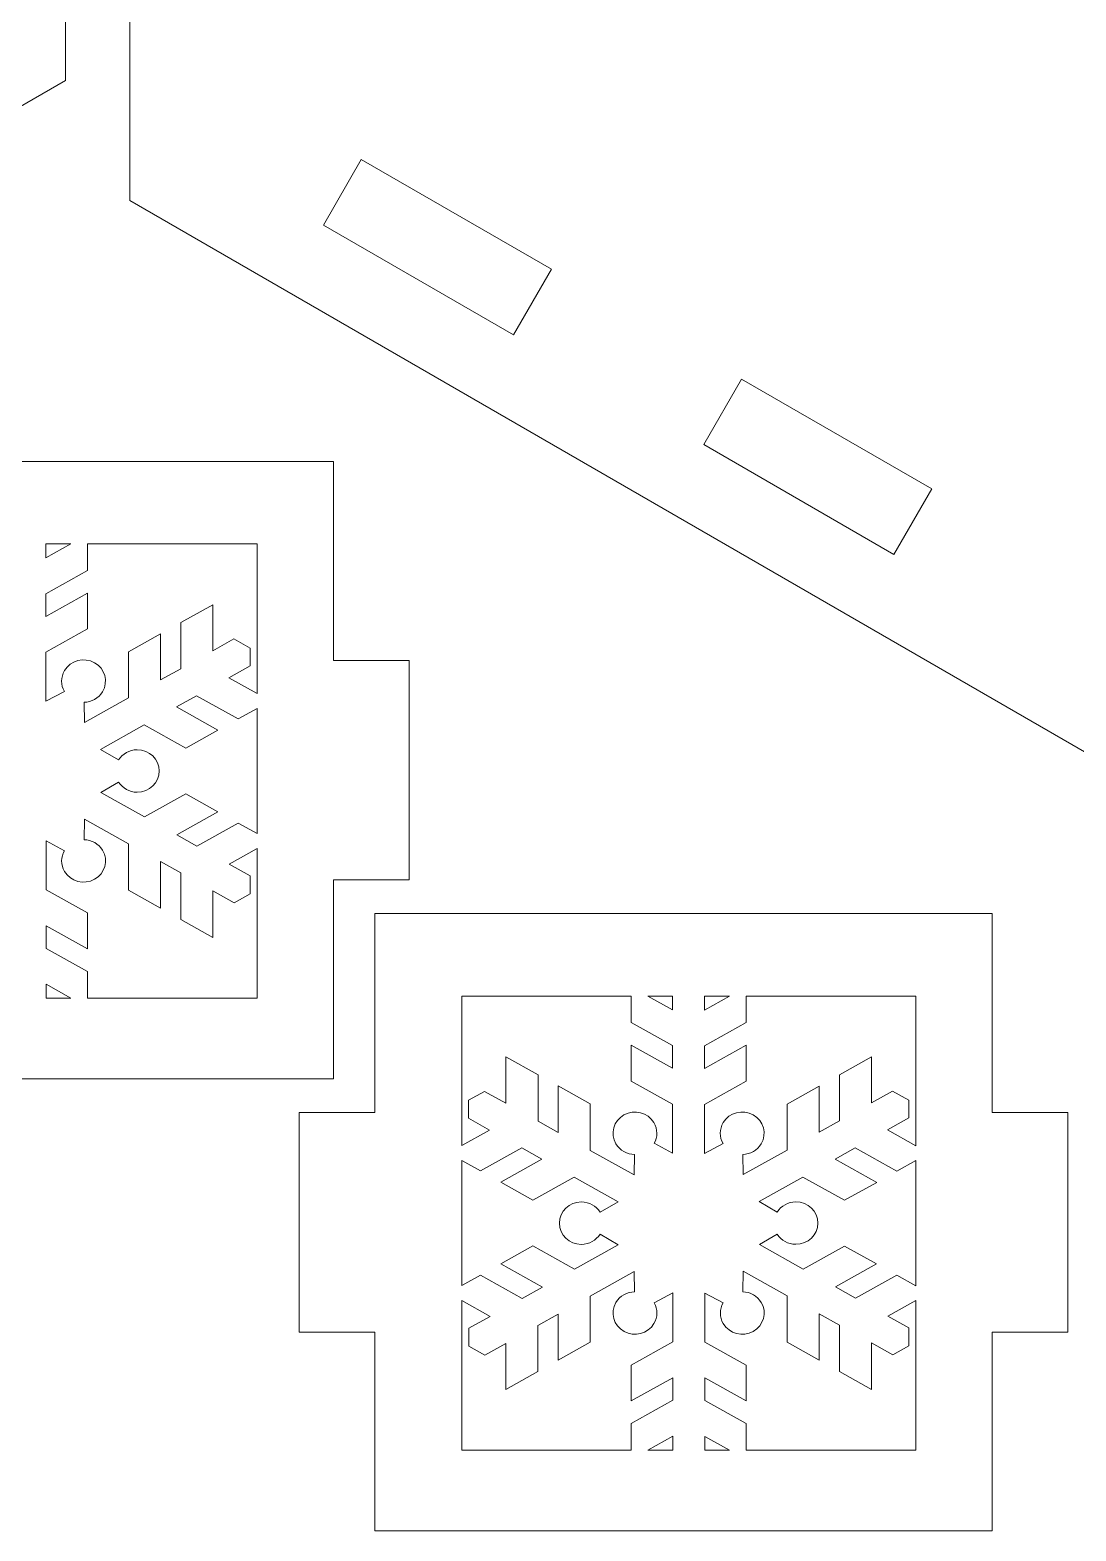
# Model space of a CAD drawing. Header units: centimetres. Extents: x -41.3 to 45.1, y -46.2 to 47.3.
# Drawn here: x -20.3 to -12.01, y -40.64 to -28.74 of the extents above; entities that cross this region are included whole.
import ezdxf

# ---------------------------------------------------------------- set-up
doc = ezdxf.new("R2010")
doc.units = ezdxf.units.CM
doc.header["$MEASUREMENT"] = 0
doc.layers.add('layer 1', color=7, linetype='Continuous')

msp = doc.modelspace()

# ---------------------------------------------------------------- linework, layer by layer
at = {"layer": 'layer 1', "color": 250, "lineweight": 9}
for points, knots in [([(-30.03336, -11.80465), (-30.03336, -11.80465), (-40.04454, -17.58461), (-40.04454, -17.58461), (-40.04454, -17.58461), (-40.04454, -17.58461), (-40.04454, -29.14453), (-40.04454, -29.14453), (-40.04454, -29.14453), (-40.04454, -29.14453), (-30.03336, -34.92449), (-30.03336, -34.92449), (-30.03336, -34.92449), (-30.03336, -34.92449), (-20.02218, -29.14453), (-20.02218, -29.14453), (-20.02218, -29.14453), (-20.02218, -29.14453), (-20.02218, -17.58461), (-20.02218, -17.58461), (-20.02218, -17.58461), (-20.02218, -17.58461), (-30.03336, -11.80465), (-30.03336, -11.80465)], [0, 0, 0, 0, 0.14285714, 0.14285714, 0.14285714, 0.14285714, 0.28571429, 0.28571429, 0.28571429, 0.28571429, 0.42857143, 0.42857143, 0.42857143, 0.42857143, 0.57142857, 0.57142857, 0.57142857, 0.57142857, 0.71428571, 0.71428571, 0.71428571, 0.71428571, 1, 1, 1, 1]), ([(-9.50172, -12.75709), (-9.50172, -12.75709), (-19.51282, -18.53707), (-19.51282, -18.53707), (-19.51282, -18.53707), (-19.51282, -18.53707), (-19.51282, -30.09697), (-19.51282, -30.09697), (-19.51282, -30.09697), (-19.51282, -30.09697), (-9.50172, -35.87693), (-9.50172, -35.87693), (-9.50172, -35.87693), (-9.50172, -35.87693), (0.50946, -30.09697), (0.50946, -30.09697), (0.50946, -30.09697), (0.50946, -30.09697), (0.50946, -18.53707), (0.50946, -18.53707), (0.50946, -18.53707), (0.50946, -18.53707), (-9.50172, -12.75709), (-9.50172, -12.75709)], [0, 0, 0, 0, 0.14285714, 0.14285714, 0.14285714, 0.14285714, 0.28571429, 0.28571429, 0.28571429, 0.28571429, 0.42857143, 0.42857143, 0.42857143, 0.42857143, 0.57142857, 0.57142857, 0.57142857, 0.57142857, 0.71428571, 0.71428571, 0.71428571, 0.71428571, 1, 1, 1, 1]), ([(-16.4692, -31.16143), (-16.4692, -31.16143), (-16.1692, -30.64179), (-16.1692, -30.64179), (-16.1692, -30.64179), (-16.1692, -30.64179), (-17.67718, -29.77121), (-17.67718, -29.77121), (-17.67718, -29.77121), (-17.67718, -29.77121), (-17.97718, -30.29077), (-17.97718, -30.29077), (-17.97718, -30.29077), (-17.97718, -30.29077), (-16.4692, -31.16143), (-16.4692, -31.16143)], [0, 0, 0, 0, 0.2, 0.2, 0.2, 0.2, 0.4, 0.4, 0.4, 0.4, 0.6, 0.6, 0.6, 0.6, 1, 1, 1, 1]), ([(-13.45332, -32.90265), (-13.45332, -32.90265), (-13.15332, -32.38301), (-13.15332, -32.38301), (-13.15332, -32.38301), (-13.15332, -32.38301), (-14.66122, -31.51245), (-14.66122, -31.51245), (-14.66122, -31.51245), (-14.66122, -31.51245), (-14.96122, -32.03201), (-14.96122, -32.03201), (-14.96122, -32.03201), (-14.96122, -32.03201), (-13.45332, -32.90265), (-13.45332, -32.90265)], [0, 0, 0, 0, 0.2, 0.2, 0.2, 0.2, 0.4, 0.4, 0.4, 0.4, 0.6, 0.6, 0.6, 0.6, 1, 1, 1, 1]), ([(-17.29596, -35.48339), (-17.29596, -35.48339), (-17.89596, -35.48339), (-17.89596, -35.48339), (-17.89596, -35.48339), (-17.89596, -35.48339), (-17.89596, -37.06031), (-17.89596, -37.06031), (-17.89596, -37.06031), (-17.89596, -37.06031), (-22.79108, -37.06031), (-22.79108, -37.06031), (-22.79108, -37.06031), (-22.79108, -37.06031), (-22.79108, -35.48339), (-22.79108, -35.48339), (-22.79108, -35.48339), (-22.79108, -35.48339), (-23.3911, -35.48339), (-23.3911, -35.48339), (-23.3911, -35.48339), (-23.3911, -35.48339), (-23.3911, -33.74215), (-23.3911, -33.74215), (-23.3911, -33.74215), (-23.3911, -33.74215), (-22.79108, -33.74215), (-22.79108, -33.74215), (-22.79108, -33.74215), (-22.79108, -33.74215), (-22.79108, -32.16515), (-22.79108, -32.16515), (-22.79108, -32.16515), (-22.79108, -32.16515), (-17.89596, -32.16515), (-17.89596, -32.16515), (-17.89596, -32.16515), (-17.89596, -32.16515), (-17.89596, -33.74215), (-17.89596, -33.74215), (-17.89596, -33.74215), (-17.89596, -33.74215), (-17.29596, -33.74215), (-17.29596, -33.74215), (-17.29596, -33.74215), (-17.29596, -33.74215), (-17.29596, -35.48339), (-17.29596, -35.48339)], [0, 0, 0, 0, 0.07692308, 0.07692308, 0.07692308, 0.07692308, 0.15384615, 0.15384615, 0.15384615, 0.15384615, 0.23076923, 0.23076923, 0.23076923, 0.23076923, 0.30769231, 0.30769231, 0.30769231, 0.30769231, 0.38461538, 0.38461538, 0.38461538, 0.38461538, 0.46153846, 0.46153846, 0.46153846, 0.46153846, 0.53846154, 0.53846154, 0.53846154, 0.53846154, 0.61538462, 0.61538462, 0.61538462, 0.61538462, 0.69230769, 0.69230769, 0.69230769, 0.69230769, 0.76923077, 0.76923077, 0.76923077, 0.76923077, 0.84615385, 0.84615385, 0.84615385, 0.84615385, 1, 1, 1, 1]), ([(-18.50312, -34.00559), (-18.50312, -34.00559), (-18.72782, -33.88011), (-18.72782, -33.88011), (-18.72782, -33.88011), (-18.72782, -33.88011), (-18.55854, -33.78559), (-18.55854, -33.78559), (-18.55854, -33.78559), (-18.55854, -33.78559), (-18.55852, -33.64425), (-18.55852, -33.64425), (-18.55852, -33.64425), (-18.55852, -33.64425), (-18.68586, -33.57229), (-18.68586, -33.57229), (-18.68586, -33.57229), (-18.68586, -33.57229), (-18.8533, -33.66583), (-18.8533, -33.66583), (-18.8533, -33.66583), (-18.8533, -33.66583), (-18.85334, -33.30109), (-18.85334, -33.30109), (-18.85334, -33.30109), (-18.85334, -33.30109), (-19.1079, -33.44329), (-19.1079, -33.44329), (-19.1079, -33.44329), (-19.1079, -33.44329), (-19.1079, -33.80805), (-19.1079, -33.80805), (-19.1079, -33.80805), (-19.1079, -33.80805), (-19.2682, -33.89759), (-19.2682, -33.89759), (-19.2682, -33.89759), (-19.2682, -33.89759), (-19.2682, -33.53283), (-19.2682, -33.53283), (-19.2682, -33.53283), (-19.2682, -33.53283), (-19.52282, -33.67497), (-19.52282, -33.67497), (-19.52282, -33.67497), (-19.52282, -33.67497), (-19.52282, -34.03977), (-19.52282, -34.03977), (-19.52282, -34.03977), (-19.52282, -34.03977), (-19.87062, -34.23403), (-19.87062, -34.23403), (-19.87062, -34.23403), (-19.87062, -34.23403), (-19.8731, -34.07463), (-19.8731, -34.07463), (-19.8731, -34.07463), (-19.81506, -34.07277), (-19.75928, -34.04303), (-19.7281, -33.99079), (-19.7281, -33.99079), (-19.6801, -33.91033), (-19.70858, -33.80743), (-19.79176, -33.76099), (-19.79176, -33.76099), (-19.87496, -33.71451), (-19.98126, -33.74209), (-20.02932, -33.82255), (-20.02932, -33.82255), (-20.06086, -33.87543), (-20.05924, -33.93791), (-20.03084, -33.98775), (-20.03084, -33.98775), (-20.03084, -33.98775), (-20.17724, -34.06669), (-20.17724, -34.06669), (-20.17724, -34.06669), (-20.17724, -34.06669), (-20.17724, -33.67779), (-20.17724, -33.67779), (-20.17724, -33.67779), (-20.17724, -33.67779), (-19.84716, -33.49343), (-19.84716, -33.49343), (-19.84716, -33.49343), (-19.84716, -33.49343), (-19.84716, -33.20905), (-19.84716, -33.20905), (-19.84716, -33.20905), (-19.84716, -33.20905), (-20.17724, -33.39341), (-20.17724, -33.39341), (-20.17724, -33.39341), (-20.17724, -33.39341), (-20.17724, -33.21435), (-20.17724, -33.21435), (-20.17724, -33.21435), (-20.17724, -33.21435), (-19.84716, -33.02999), (-19.84716, -33.02999), (-19.84716, -33.02999), (-19.84716, -33.02999), (-19.84716, -32.81933), (-19.84716, -32.81933), (-19.84716, -32.81933), (-19.84716, -32.81933), (-18.50312, -32.81933), (-18.50312, -32.81933), (-18.50312, -32.81933), (-18.50312, -32.81933), (-18.50312, -34.00559), (-18.50312, -34.00559)], [0, 0, 0, 0, 0.03448276, 0.03448276, 0.03448276, 0.03448276, 0.06896552, 0.06896552, 0.06896552, 0.06896552, 0.10344828, 0.10344828, 0.10344828, 0.10344828, 0.13793103, 0.13793103, 0.13793103, 0.13793103, 0.17241379, 0.17241379, 0.17241379, 0.17241379, 0.20689655, 0.20689655, 0.20689655, 0.20689655, 0.24137931, 0.24137931, 0.24137931, 0.24137931, 0.27586207, 0.27586207, 0.27586207, 0.27586207, 0.31034483, 0.31034483, 0.31034483, 0.31034483, 0.34482759, 0.34482759, 0.34482759, 0.34482759, 0.37931034, 0.37931034, 0.37931034, 0.37931034, 0.4137931, 0.4137931, 0.4137931, 0.4137931, 0.44827586, 0.44827586, 0.44827586, 0.44827586, 0.48275862, 0.48275862, 0.48275862, 0.48275862, 0.51724138, 0.51724138, 0.51724138, 0.51724138, 0.55172414, 0.55172414, 0.55172414, 0.55172414, 0.5862069, 0.5862069, 0.5862069, 0.5862069, 0.62068966, 0.62068966, 0.62068966, 0.62068966, 0.65517241, 0.65517241, 0.65517241, 0.65517241, 0.68965517, 0.68965517, 0.68965517, 0.68965517, 0.72413793, 0.72413793, 0.72413793, 0.72413793, 0.75862069, 0.75862069, 0.75862069, 0.75862069, 0.79310345, 0.79310345, 0.79310345, 0.79310345, 0.82758621, 0.82758621, 0.82758621, 0.82758621, 0.86206897, 0.86206897, 0.86206897, 0.86206897, 0.89655172, 0.89655172, 0.89655172, 0.89655172, 0.93103448, 0.93103448, 0.93103448, 0.93103448, 1, 1, 1, 1]), ([(-19.97912, -32.81933), (-19.97912, -32.81933), (-20.17724, -32.92997), (-20.17724, -32.92997), (-20.17724, -32.92997), (-20.17724, -32.92997), (-20.17724, -32.81933), (-20.17724, -32.81933), (-20.17724, -32.81933), (-20.17724, -32.81933), (-19.97912, -32.81933), (-19.97912, -32.81933)], [0, 0, 0, 0, 0.25, 0.25, 0.25, 0.25, 0.5, 0.5, 0.5, 0.5, 1, 1, 1, 1]), ([(-18.6527, -35.03259), (-18.6527, -35.03259), (-18.97924, -35.21501), (-18.97924, -35.21501), (-18.97924, -35.21501), (-18.97924, -35.21501), (-19.13954, -35.12547), (-19.13954, -35.12547), (-19.13954, -35.12547), (-19.13954, -35.12547), (-18.81298, -34.94305), (-18.81298, -34.94305), (-18.81298, -34.94305), (-18.81298, -34.94305), (-19.06754, -34.80093), (-19.06754, -34.80093), (-19.06754, -34.80093), (-19.06754, -34.80093), (-19.3941, -34.98327), (-19.3941, -34.98327), (-19.3941, -34.98327), (-19.3941, -34.98327), (-19.74184, -34.78909), (-19.74184, -34.78909), (-19.74184, -34.78909), (-19.74184, -34.78909), (-19.601, -34.70763), (-19.601, -34.70763), (-19.601, -34.70763), (-19.57028, -34.75553), (-19.5157, -34.78753), (-19.45316, -34.78753), (-19.45316, -34.78753), (-19.3571, -34.78753), (-19.27924, -34.71223), (-19.27924, -34.61935), (-19.27924, -34.61935), (-19.27924, -34.52641), (-19.3571, -34.45109), (-19.45316, -34.45109), (-19.45316, -34.45109), (-19.51588, -34.45109), (-19.57064, -34.48331), (-19.60126, -34.53145), (-19.60126, -34.53145), (-19.60126, -34.53145), (-19.74504, -34.44829), (-19.74504, -34.44829), (-19.74504, -34.44829), (-19.74504, -34.44829), (-19.39726, -34.25401), (-19.39726, -34.25401), (-19.39726, -34.25401), (-19.39726, -34.25401), (-19.06716, -34.43839), (-19.06716, -34.43839), (-19.06716, -34.43839), (-19.06716, -34.43839), (-18.8126, -34.29619), (-18.8126, -34.29619), (-18.8126, -34.29619), (-18.8126, -34.29619), (-19.1427, -34.11183), (-19.1427, -34.11183), (-19.1427, -34.11183), (-19.1427, -34.11183), (-18.98238, -34.02231), (-18.98238, -34.02231), (-18.98238, -34.02231), (-18.98238, -34.02231), (-18.65232, -34.20667), (-18.65232, -34.20667), (-18.65232, -34.20667), (-18.65232, -34.20667), (-18.50312, -34.12335), (-18.50312, -34.12335), (-18.50312, -34.12335), (-18.50312, -34.12335), (-18.50312, -35.11613), (-18.50312, -35.11613), (-18.50312, -35.11613), (-18.50312, -35.11613), (-18.6527, -35.03259), (-18.6527, -35.03259)], [0, 0, 0, 0, 0.04545455, 0.04545455, 0.04545455, 0.04545455, 0.09090909, 0.09090909, 0.09090909, 0.09090909, 0.13636364, 0.13636364, 0.13636364, 0.13636364, 0.18181818, 0.18181818, 0.18181818, 0.18181818, 0.22727273, 0.22727273, 0.22727273, 0.22727273, 0.27272727, 0.27272727, 0.27272727, 0.27272727, 0.31818182, 0.31818182, 0.31818182, 0.31818182, 0.36363636, 0.36363636, 0.36363636, 0.36363636, 0.40909091, 0.40909091, 0.40909091, 0.40909091, 0.45454545, 0.45454545, 0.45454545, 0.45454545, 0.5, 0.5, 0.5, 0.5, 0.54545455, 0.54545455, 0.54545455, 0.54545455, 0.59090909, 0.59090909, 0.59090909, 0.59090909, 0.63636364, 0.63636364, 0.63636364, 0.63636364, 0.68181818, 0.68181818, 0.68181818, 0.68181818, 0.72727273, 0.72727273, 0.72727273, 0.72727273, 0.77272727, 0.77272727, 0.77272727, 0.77272727, 0.81818182, 0.81818182, 0.81818182, 0.81818182, 0.86363636, 0.86363636, 0.86363636, 0.86363636, 0.90909091, 0.90909091, 0.90909091, 0.90909091, 1, 1, 1, 1]), ([(-19.84792, -36.41933), (-19.84792, -36.41933), (-19.84792, -36.20867), (-19.84792, -36.20867), (-19.84792, -36.20867), (-19.84792, -36.20867), (-20.17446, -36.02627), (-20.17446, -36.02627), (-20.17446, -36.02627), (-20.17446, -36.02627), (-20.17446, -35.84721), (-20.17446, -35.84721), (-20.17446, -35.84721), (-20.17446, -35.84721), (-19.84792, -36.02961), (-19.84792, -36.02961), (-19.84792, -36.02961), (-19.84792, -36.02961), (-19.84792, -35.74523), (-19.84792, -35.74523), (-19.84792, -35.74523), (-19.84792, -35.74523), (-20.17446, -35.56285), (-20.17446, -35.56285), (-20.17446, -35.56285), (-20.17446, -35.56285), (-20.17446, -35.17403), (-20.17446, -35.17403), (-20.17446, -35.17403), (-20.17446, -35.17403), (-20.03078, -35.25147), (-20.03078, -35.25147), (-20.03078, -35.25147), (-20.05888, -35.30127), (-20.06042, -35.36353), (-20.02894, -35.41627), (-20.02894, -35.41627), (-19.98092, -35.49673), (-19.87462, -35.52429), (-19.79144, -35.47783), (-19.79144, -35.47783), (-19.70824, -35.43137), (-19.67972, -35.32849), (-19.72776, -35.24803), (-19.72776, -35.24803), (-19.75902, -35.19569), (-19.81488, -35.16597), (-19.87306, -35.16417), (-19.87306, -35.16417), (-19.87306, -35.16417), (-19.8705, -35.00159), (-19.8705, -35.00159), (-19.8705, -35.00159), (-19.8705, -35.00159), (-19.52318, -35.19559), (-19.52318, -35.19559), (-19.52318, -35.19559), (-19.52318, -35.19559), (-19.52318, -35.56429), (-19.52318, -35.56429), (-19.52318, -35.56429), (-19.52318, -35.56429), (-19.26856, -35.70647), (-19.26856, -35.70647), (-19.26856, -35.70647), (-19.26856, -35.70647), (-19.26856, -35.33775), (-19.26856, -35.33775), (-19.26856, -35.33775), (-19.26856, -35.33775), (-19.10832, -35.42727), (-19.10832, -35.42727), (-19.10832, -35.42727), (-19.10832, -35.42727), (-19.10832, -35.79601), (-19.10832, -35.79601), (-19.10832, -35.79601), (-19.10832, -35.79601), (-18.85374, -35.93821), (-18.85374, -35.93821), (-18.85374, -35.93821), (-18.85374, -35.93821), (-18.85374, -35.56949), (-18.85374, -35.56949), (-18.85374, -35.56949), (-18.85374, -35.56949), (-18.68444, -35.66403), (-18.68444, -35.66403), (-18.68444, -35.66403), (-18.68444, -35.66403), (-18.55792, -35.59339), (-18.55792, -35.59339), (-18.55792, -35.59339), (-18.55792, -35.59339), (-18.55718, -35.45073), (-18.55718, -35.45073), (-18.55718, -35.45073), (-18.55718, -35.45073), (-18.72462, -35.35717), (-18.72462, -35.35717), (-18.72462, -35.35717), (-18.72462, -35.35717), (-18.50312, -35.23349), (-18.50312, -35.23349), (-18.50312, -35.23349), (-18.50312, -35.23349), (-18.50312, -36.41933), (-18.50312, -36.41933), (-18.50312, -36.41933), (-18.50312, -36.41933), (-19.84792, -36.41933), (-19.84792, -36.41933)], [0, 0, 0, 0, 0.03448276, 0.03448276, 0.03448276, 0.03448276, 0.06896552, 0.06896552, 0.06896552, 0.06896552, 0.10344828, 0.10344828, 0.10344828, 0.10344828, 0.13793103, 0.13793103, 0.13793103, 0.13793103, 0.17241379, 0.17241379, 0.17241379, 0.17241379, 0.20689655, 0.20689655, 0.20689655, 0.20689655, 0.24137931, 0.24137931, 0.24137931, 0.24137931, 0.27586207, 0.27586207, 0.27586207, 0.27586207, 0.31034483, 0.31034483, 0.31034483, 0.31034483, 0.34482759, 0.34482759, 0.34482759, 0.34482759, 0.37931034, 0.37931034, 0.37931034, 0.37931034, 0.4137931, 0.4137931, 0.4137931, 0.4137931, 0.44827586, 0.44827586, 0.44827586, 0.44827586, 0.48275862, 0.48275862, 0.48275862, 0.48275862, 0.51724138, 0.51724138, 0.51724138, 0.51724138, 0.55172414, 0.55172414, 0.55172414, 0.55172414, 0.5862069, 0.5862069, 0.5862069, 0.5862069, 0.62068966, 0.62068966, 0.62068966, 0.62068966, 0.65517241, 0.65517241, 0.65517241, 0.65517241, 0.68965517, 0.68965517, 0.68965517, 0.68965517, 0.72413793, 0.72413793, 0.72413793, 0.72413793, 0.75862069, 0.75862069, 0.75862069, 0.75862069, 0.79310345, 0.79310345, 0.79310345, 0.79310345, 0.82758621, 0.82758621, 0.82758621, 0.82758621, 0.86206897, 0.86206897, 0.86206897, 0.86206897, 0.89655172, 0.89655172, 0.89655172, 0.89655172, 0.93103448, 0.93103448, 0.93103448, 0.93103448, 1, 1, 1, 1]), ([(-12.07302, -39.06807), (-12.07302, -39.06807), (-12.67302, -39.06807), (-12.67302, -39.06807), (-12.67302, -39.06807), (-12.67302, -39.06807), (-12.67302, -40.64499), (-12.67302, -40.64499), (-12.67302, -40.64499), (-12.67302, -40.64499), (-17.56814, -40.64499), (-17.56814, -40.64499), (-17.56814, -40.64499), (-17.56814, -40.64499), (-17.56814, -39.06807), (-17.56814, -39.06807), (-17.56814, -39.06807), (-17.56814, -39.06807), (-18.16816, -39.06807), (-18.16816, -39.06807), (-18.16816, -39.06807), (-18.16816, -39.06807), (-18.16816, -37.32683), (-18.16816, -37.32683), (-18.16816, -37.32683), (-18.16816, -37.32683), (-17.56814, -37.32683), (-17.56814, -37.32683), (-17.56814, -37.32683), (-17.56814, -37.32683), (-17.56814, -35.74983), (-17.56814, -35.74983), (-17.56814, -35.74983), (-17.56814, -35.74983), (-12.67302, -35.74983), (-12.67302, -35.74983), (-12.67302, -35.74983), (-12.67302, -35.74983), (-12.67302, -37.32683), (-12.67302, -37.32683), (-12.67302, -37.32683), (-12.67302, -37.32683), (-12.07302, -37.32683), (-12.07302, -37.32683), (-12.07302, -37.32683), (-12.07302, -37.32683), (-12.07302, -39.06807), (-12.07302, -39.06807)], [0, 0, 0, 0, 0.07692308, 0.07692308, 0.07692308, 0.07692308, 0.15384615, 0.15384615, 0.15384615, 0.15384615, 0.23076923, 0.23076923, 0.23076923, 0.23076923, 0.30769231, 0.30769231, 0.30769231, 0.30769231, 0.38461538, 0.38461538, 0.38461538, 0.38461538, 0.46153846, 0.46153846, 0.46153846, 0.46153846, 0.53846154, 0.53846154, 0.53846154, 0.53846154, 0.61538462, 0.61538462, 0.61538462, 0.61538462, 0.69230769, 0.69230769, 0.69230769, 0.69230769, 0.76923077, 0.76923077, 0.76923077, 0.76923077, 0.84615385, 0.84615385, 0.84615385, 0.84615385, 1, 1, 1, 1]), ([(-20.17446, -36.41933), (-20.17446, -36.41933), (-20.17446, -36.31065), (-20.17446, -36.31065), (-20.17446, -36.31065), (-20.17446, -36.31065), (-19.97984, -36.41933), (-19.97984, -36.41933), (-19.97984, -36.41933), (-19.97984, -36.41933), (-20.17446, -36.41933), (-20.17446, -36.41933)], [0, 0, 0, 0, 0.25, 0.25, 0.25, 0.25, 0.5, 0.5, 0.5, 0.5, 1, 1, 1, 1]), ([(-15.5354, -36.40401), (-15.5354, -36.40401), (-15.5354, -36.61467), (-15.5354, -36.61467), (-15.5354, -36.61467), (-15.5354, -36.61467), (-15.20886, -36.79707), (-15.20886, -36.79707), (-15.20886, -36.79707), (-15.20886, -36.79707), (-15.20886, -36.97613), (-15.20886, -36.97613), (-15.20886, -36.97613), (-15.20886, -36.97613), (-15.5354, -36.79373), (-15.5354, -36.79373), (-15.5354, -36.79373), (-15.5354, -36.79373), (-15.5354, -37.07811), (-15.5354, -37.07811), (-15.5354, -37.07811), (-15.5354, -37.07811), (-15.20886, -37.26049), (-15.20886, -37.26049), (-15.20886, -37.26049), (-15.20886, -37.26049), (-15.20886, -37.64953), (-15.20886, -37.64953), (-15.20886, -37.64953), (-15.20886, -37.64953), (-15.35368, -37.57143), (-15.35368, -37.57143), (-15.35368, -37.57143), (-15.326, -37.52177), (-15.32462, -37.45989), (-15.35592, -37.40743), (-15.35592, -37.40743), (-15.40392, -37.32699), (-15.51032, -37.29941), (-15.59356, -37.34581), (-15.59356, -37.34581), (-15.67668, -37.39231), (-15.70516, -37.49523), (-15.65716, -37.57567), (-15.65716, -37.57567), (-15.62548, -37.62871), (-15.56852, -37.65853), (-15.50954, -37.65957), (-15.50954, -37.65957), (-15.50954, -37.65957), (-15.5121, -37.82213), (-15.5121, -37.82213), (-15.5121, -37.82213), (-15.5121, -37.82213), (-15.86014, -37.62773), (-15.86014, -37.62773), (-15.86014, -37.62773), (-15.86014, -37.62773), (-15.86014, -37.25903), (-15.86014, -37.25903), (-15.86014, -37.25903), (-15.86014, -37.25903), (-16.11474, -37.11685), (-16.11474, -37.11685), (-16.11474, -37.11685), (-16.11474, -37.11685), (-16.11474, -37.48555), (-16.11474, -37.48555), (-16.11474, -37.48555), (-16.11474, -37.48555), (-16.27502, -37.39603), (-16.27502, -37.39603), (-16.27502, -37.39603), (-16.27502, -37.39603), (-16.27502, -37.02733), (-16.27502, -37.02733), (-16.27502, -37.02733), (-16.27502, -37.02733), (-16.52958, -36.88511), (-16.52958, -36.88511), (-16.52958, -36.88511), (-16.52958, -36.88511), (-16.52958, -37.25381), (-16.52958, -37.25381), (-16.52958, -37.25381), (-16.52958, -37.25381), (-16.69888, -37.15929), (-16.69888, -37.15929), (-16.69888, -37.15929), (-16.69888, -37.15929), (-16.82536, -37.22995), (-16.82536, -37.22995), (-16.82536, -37.22995), (-16.82536, -37.22995), (-16.82616, -37.37257), (-16.82616, -37.37257), (-16.82616, -37.37257), (-16.82616, -37.37257), (-16.65868, -37.46615), (-16.65868, -37.46615), (-16.65868, -37.46615), (-16.65868, -37.46615), (-16.88016, -37.58983), (-16.88016, -37.58983), (-16.88016, -37.58983), (-16.88016, -37.58983), (-16.88016, -36.40401), (-16.88016, -36.40401), (-16.88016, -36.40401), (-16.88016, -36.40401), (-15.5354, -36.40401), (-15.5354, -36.40401)], [0, 0, 0, 0, 0.03448276, 0.03448276, 0.03448276, 0.03448276, 0.06896552, 0.06896552, 0.06896552, 0.06896552, 0.10344828, 0.10344828, 0.10344828, 0.10344828, 0.13793103, 0.13793103, 0.13793103, 0.13793103, 0.17241379, 0.17241379, 0.17241379, 0.17241379, 0.20689655, 0.20689655, 0.20689655, 0.20689655, 0.24137931, 0.24137931, 0.24137931, 0.24137931, 0.27586207, 0.27586207, 0.27586207, 0.27586207, 0.31034483, 0.31034483, 0.31034483, 0.31034483, 0.34482759, 0.34482759, 0.34482759, 0.34482759, 0.37931034, 0.37931034, 0.37931034, 0.37931034, 0.4137931, 0.4137931, 0.4137931, 0.4137931, 0.44827586, 0.44827586, 0.44827586, 0.44827586, 0.48275862, 0.48275862, 0.48275862, 0.48275862, 0.51724138, 0.51724138, 0.51724138, 0.51724138, 0.55172414, 0.55172414, 0.55172414, 0.55172414, 0.5862069, 0.5862069, 0.5862069, 0.5862069, 0.62068966, 0.62068966, 0.62068966, 0.62068966, 0.65517241, 0.65517241, 0.65517241, 0.65517241, 0.68965517, 0.68965517, 0.68965517, 0.68965517, 0.72413793, 0.72413793, 0.72413793, 0.72413793, 0.75862069, 0.75862069, 0.75862069, 0.75862069, 0.79310345, 0.79310345, 0.79310345, 0.79310345, 0.82758621, 0.82758621, 0.82758621, 0.82758621, 0.86206897, 0.86206897, 0.86206897, 0.86206897, 0.89655172, 0.89655172, 0.89655172, 0.89655172, 0.93103448, 0.93103448, 0.93103448, 0.93103448, 1, 1, 1, 1]), ([(-15.20886, -36.40401), (-15.20886, -36.40401), (-15.20886, -36.51269), (-15.20886, -36.51269), (-15.20886, -36.51269), (-15.20886, -36.51269), (-15.40348, -36.40401), (-15.40348, -36.40401), (-15.40348, -36.40401), (-15.40348, -36.40401), (-15.20886, -36.40401), (-15.20886, -36.40401)], [0, 0, 0, 0, 0.25, 0.25, 0.25, 0.25, 0.5, 0.5, 0.5, 0.5, 1, 1, 1, 1]), ([(-13.28018, -37.59027), (-13.28018, -37.59027), (-13.50488, -37.46479), (-13.50488, -37.46479), (-13.50488, -37.46479), (-13.50488, -37.46479), (-13.3356, -37.37027), (-13.3356, -37.37027), (-13.3356, -37.37027), (-13.3356, -37.37027), (-13.33558, -37.22893), (-13.33558, -37.22893), (-13.33558, -37.22893), (-13.33558, -37.22893), (-13.46292, -37.15697), (-13.46292, -37.15697), (-13.46292, -37.15697), (-13.46292, -37.15697), (-13.63036, -37.25051), (-13.63036, -37.25051), (-13.63036, -37.25051), (-13.63036, -37.25051), (-13.6304, -36.88577), (-13.6304, -36.88577), (-13.6304, -36.88577), (-13.6304, -36.88577), (-13.88496, -37.02797), (-13.88496, -37.02797), (-13.88496, -37.02797), (-13.88496, -37.02797), (-13.88496, -37.39273), (-13.88496, -37.39273), (-13.88496, -37.39273), (-13.88496, -37.39273), (-14.04526, -37.48227), (-14.04526, -37.48227), (-14.04526, -37.48227), (-14.04526, -37.48227), (-14.04526, -37.11751), (-14.04526, -37.11751), (-14.04526, -37.11751), (-14.04526, -37.11751), (-14.29988, -37.25965), (-14.29988, -37.25965), (-14.29988, -37.25965), (-14.29988, -37.25965), (-14.29988, -37.62445), (-14.29988, -37.62445), (-14.29988, -37.62445), (-14.29988, -37.62445), (-14.64768, -37.81871), (-14.64768, -37.81871), (-14.64768, -37.81871), (-14.64768, -37.81871), (-14.65016, -37.65931), (-14.65016, -37.65931), (-14.65016, -37.65931), (-14.59212, -37.65745), (-14.53634, -37.62771), (-14.50516, -37.57547), (-14.50516, -37.57547), (-14.45716, -37.49501), (-14.48564, -37.39211), (-14.56882, -37.34567), (-14.56882, -37.34567), (-14.65202, -37.29919), (-14.75832, -37.32677), (-14.80638, -37.40723), (-14.80638, -37.40723), (-14.83792, -37.46011), (-14.8363, -37.52259), (-14.8079, -37.57243), (-14.8079, -37.57243), (-14.8079, -37.57243), (-14.9543, -37.65137), (-14.9543, -37.65137), (-14.9543, -37.65137), (-14.9543, -37.65137), (-14.9543, -37.26247), (-14.9543, -37.26247), (-14.9543, -37.26247), (-14.9543, -37.26247), (-14.62422, -37.07811), (-14.62422, -37.07811), (-14.62422, -37.07811), (-14.62422, -37.07811), (-14.62422, -36.79373), (-14.62422, -36.79373), (-14.62422, -36.79373), (-14.62422, -36.79373), (-14.9543, -36.97809), (-14.9543, -36.97809), (-14.9543, -36.97809), (-14.9543, -36.97809), (-14.9543, -36.79903), (-14.9543, -36.79903), (-14.9543, -36.79903), (-14.9543, -36.79903), (-14.62422, -36.61467), (-14.62422, -36.61467), (-14.62422, -36.61467), (-14.62422, -36.61467), (-14.62422, -36.40401), (-14.62422, -36.40401), (-14.62422, -36.40401), (-14.62422, -36.40401), (-13.28018, -36.40401), (-13.28018, -36.40401), (-13.28018, -36.40401), (-13.28018, -36.40401), (-13.28018, -37.59027), (-13.28018, -37.59027)], [0, 0, 0, 0, 0.03448276, 0.03448276, 0.03448276, 0.03448276, 0.06896552, 0.06896552, 0.06896552, 0.06896552, 0.10344828, 0.10344828, 0.10344828, 0.10344828, 0.13793103, 0.13793103, 0.13793103, 0.13793103, 0.17241379, 0.17241379, 0.17241379, 0.17241379, 0.20689655, 0.20689655, 0.20689655, 0.20689655, 0.24137931, 0.24137931, 0.24137931, 0.24137931, 0.27586207, 0.27586207, 0.27586207, 0.27586207, 0.31034483, 0.31034483, 0.31034483, 0.31034483, 0.34482759, 0.34482759, 0.34482759, 0.34482759, 0.37931034, 0.37931034, 0.37931034, 0.37931034, 0.4137931, 0.4137931, 0.4137931, 0.4137931, 0.44827586, 0.44827586, 0.44827586, 0.44827586, 0.48275862, 0.48275862, 0.48275862, 0.48275862, 0.51724138, 0.51724138, 0.51724138, 0.51724138, 0.55172414, 0.55172414, 0.55172414, 0.55172414, 0.5862069, 0.5862069, 0.5862069, 0.5862069, 0.62068966, 0.62068966, 0.62068966, 0.62068966, 0.65517241, 0.65517241, 0.65517241, 0.65517241, 0.68965517, 0.68965517, 0.68965517, 0.68965517, 0.72413793, 0.72413793, 0.72413793, 0.72413793, 0.75862069, 0.75862069, 0.75862069, 0.75862069, 0.79310345, 0.79310345, 0.79310345, 0.79310345, 0.82758621, 0.82758621, 0.82758621, 0.82758621, 0.86206897, 0.86206897, 0.86206897, 0.86206897, 0.89655172, 0.89655172, 0.89655172, 0.89655172, 0.93103448, 0.93103448, 0.93103448, 0.93103448, 1, 1, 1, 1]), ([(-14.75618, -36.40401), (-14.75618, -36.40401), (-14.9543, -36.51465), (-14.9543, -36.51465), (-14.9543, -36.51465), (-14.9543, -36.51465), (-14.9543, -36.40401), (-14.9543, -36.40401), (-14.9543, -36.40401), (-14.9543, -36.40401), (-14.75618, -36.40401), (-14.75618, -36.40401)], [0, 0, 0, 0, 0.25, 0.25, 0.25, 0.25, 0.5, 0.5, 0.5, 0.5, 1, 1, 1, 1]), ([(-16.88016, -37.70715), (-16.88016, -37.70715), (-16.73062, -37.79071), (-16.73062, -37.79071), (-16.73062, -37.79071), (-16.73062, -37.79071), (-16.40406, -37.60831), (-16.40406, -37.60831), (-16.40406, -37.60831), (-16.40406, -37.60831), (-16.24378, -37.69787), (-16.24378, -37.69787), (-16.24378, -37.69787), (-16.24378, -37.69787), (-16.57036, -37.88025), (-16.57036, -37.88025), (-16.57036, -37.88025), (-16.57036, -37.88025), (-16.31572, -38.02241), (-16.31572, -38.02241), (-16.31572, -38.02241), (-16.31572, -38.02241), (-15.98916, -37.84003), (-15.98916, -37.84003), (-15.98916, -37.84003), (-15.98916, -37.84003), (-15.64056, -38.03475), (-15.64056, -38.03475), (-15.64056, -38.03475), (-15.64056, -38.03475), (-15.7832, -38.11723), (-15.7832, -38.11723), (-15.7832, -38.11723), (-15.81368, -38.06867), (-15.86874, -38.03615), (-15.93174, -38.03615), (-15.93174, -38.03615), (-16.0278, -38.03615), (-16.10562, -38.11147), (-16.10562, -38.20441), (-16.10562, -38.20441), (-16.10562, -38.29729), (-16.0278, -38.37261), (-15.93174, -38.37261), (-15.93174, -38.37261), (-15.86868, -38.37261), (-15.81362, -38.34003), (-15.78316, -38.29143), (-15.78316, -38.29143), (-15.78316, -38.29143), (-15.63842, -38.37511), (-15.63842, -38.37511), (-15.63842, -38.37511), (-15.63842, -38.37511), (-15.98606, -38.56931), (-15.98606, -38.56931), (-15.98606, -38.56931), (-15.98606, -38.56931), (-16.31616, -38.38491), (-16.31616, -38.38491), (-16.31616, -38.38491), (-16.31616, -38.38491), (-16.57078, -38.52711), (-16.57078, -38.52711), (-16.57078, -38.52711), (-16.57078, -38.52711), (-16.24066, -38.71147), (-16.24066, -38.71147), (-16.24066, -38.71147), (-16.24066, -38.71147), (-16.40092, -38.80101), (-16.40092, -38.80101), (-16.40092, -38.80101), (-16.40092, -38.80101), (-16.73106, -38.61665), (-16.73106, -38.61665), (-16.73106, -38.61665), (-16.73106, -38.61665), (-16.88016, -38.69995), (-16.88016, -38.69995), (-16.88016, -38.69995), (-16.88016, -38.69995), (-16.88016, -37.70715), (-16.88016, -37.70715)], [0, 0, 0, 0, 0.04545455, 0.04545455, 0.04545455, 0.04545455, 0.09090909, 0.09090909, 0.09090909, 0.09090909, 0.13636364, 0.13636364, 0.13636364, 0.13636364, 0.18181818, 0.18181818, 0.18181818, 0.18181818, 0.22727273, 0.22727273, 0.22727273, 0.22727273, 0.27272727, 0.27272727, 0.27272727, 0.27272727, 0.31818182, 0.31818182, 0.31818182, 0.31818182, 0.36363636, 0.36363636, 0.36363636, 0.36363636, 0.40909091, 0.40909091, 0.40909091, 0.40909091, 0.45454545, 0.45454545, 0.45454545, 0.45454545, 0.5, 0.5, 0.5, 0.5, 0.54545455, 0.54545455, 0.54545455, 0.54545455, 0.59090909, 0.59090909, 0.59090909, 0.59090909, 0.63636364, 0.63636364, 0.63636364, 0.63636364, 0.68181818, 0.68181818, 0.68181818, 0.68181818, 0.72727273, 0.72727273, 0.72727273, 0.72727273, 0.77272727, 0.77272727, 0.77272727, 0.77272727, 0.81818182, 0.81818182, 0.81818182, 0.81818182, 0.86363636, 0.86363636, 0.86363636, 0.86363636, 0.90909091, 0.90909091, 0.90909091, 0.90909091, 1, 1, 1, 1]), ([(-13.42976, -38.61727), (-13.42976, -38.61727), (-13.7563, -38.79969), (-13.7563, -38.79969), (-13.7563, -38.79969), (-13.7563, -38.79969), (-13.9166, -38.71015), (-13.9166, -38.71015), (-13.9166, -38.71015), (-13.9166, -38.71015), (-13.59004, -38.52773), (-13.59004, -38.52773), (-13.59004, -38.52773), (-13.59004, -38.52773), (-13.8446, -38.38561), (-13.8446, -38.38561), (-13.8446, -38.38561), (-13.8446, -38.38561), (-14.17116, -38.56795), (-14.17116, -38.56795), (-14.17116, -38.56795), (-14.17116, -38.56795), (-14.5189, -38.37377), (-14.5189, -38.37377), (-14.5189, -38.37377), (-14.5189, -38.37377), (-14.37806, -38.29231), (-14.37806, -38.29231), (-14.37806, -38.29231), (-14.34734, -38.34021), (-14.29276, -38.37221), (-14.23022, -38.37221), (-14.23022, -38.37221), (-14.13416, -38.37221), (-14.0563, -38.29691), (-14.0563, -38.20403), (-14.0563, -38.20403), (-14.0563, -38.11109), (-14.13416, -38.03577), (-14.23022, -38.03577), (-14.23022, -38.03577), (-14.29294, -38.03577), (-14.3477, -38.06799), (-14.37832, -38.11613), (-14.37832, -38.11613), (-14.37832, -38.11613), (-14.5221, -38.03297), (-14.5221, -38.03297), (-14.5221, -38.03297), (-14.5221, -38.03297), (-14.17432, -37.83869), (-14.17432, -37.83869), (-14.17432, -37.83869), (-14.17432, -37.83869), (-13.84422, -38.02307), (-13.84422, -38.02307), (-13.84422, -38.02307), (-13.84422, -38.02307), (-13.58966, -37.88087), (-13.58966, -37.88087), (-13.58966, -37.88087), (-13.58966, -37.88087), (-13.91976, -37.69651), (-13.91976, -37.69651), (-13.91976, -37.69651), (-13.91976, -37.69651), (-13.75944, -37.60699), (-13.75944, -37.60699), (-13.75944, -37.60699), (-13.75944, -37.60699), (-13.42938, -37.79135), (-13.42938, -37.79135), (-13.42938, -37.79135), (-13.42938, -37.79135), (-13.28018, -37.70803), (-13.28018, -37.70803), (-13.28018, -37.70803), (-13.28018, -37.70803), (-13.28018, -38.70081), (-13.28018, -38.70081), (-13.28018, -38.70081), (-13.28018, -38.70081), (-13.42976, -38.61727), (-13.42976, -38.61727)], [0, 0, 0, 0, 0.04545455, 0.04545455, 0.04545455, 0.04545455, 0.09090909, 0.09090909, 0.09090909, 0.09090909, 0.13636364, 0.13636364, 0.13636364, 0.13636364, 0.18181818, 0.18181818, 0.18181818, 0.18181818, 0.22727273, 0.22727273, 0.22727273, 0.22727273, 0.27272727, 0.27272727, 0.27272727, 0.27272727, 0.31818182, 0.31818182, 0.31818182, 0.31818182, 0.36363636, 0.36363636, 0.36363636, 0.36363636, 0.40909091, 0.40909091, 0.40909091, 0.40909091, 0.45454545, 0.45454545, 0.45454545, 0.45454545, 0.5, 0.5, 0.5, 0.5, 0.54545455, 0.54545455, 0.54545455, 0.54545455, 0.59090909, 0.59090909, 0.59090909, 0.59090909, 0.63636364, 0.63636364, 0.63636364, 0.63636364, 0.68181818, 0.68181818, 0.68181818, 0.68181818, 0.72727273, 0.72727273, 0.72727273, 0.72727273, 0.77272727, 0.77272727, 0.77272727, 0.77272727, 0.81818182, 0.81818182, 0.81818182, 0.81818182, 0.86363636, 0.86363636, 0.86363636, 0.86363636, 0.90909091, 0.90909091, 0.90909091, 0.90909091, 1, 1, 1, 1]), ([(-16.88016, -38.81773), (-16.88016, -38.81773), (-16.65556, -38.94319), (-16.65556, -38.94319), (-16.65556, -38.94319), (-16.65556, -38.94319), (-16.82476, -39.03771), (-16.82476, -39.03771), (-16.82476, -39.03771), (-16.82476, -39.03771), (-16.8248, -39.17905), (-16.8248, -39.17905), (-16.8248, -39.17905), (-16.8248, -39.17905), (-16.69746, -39.25101), (-16.69746, -39.25101), (-16.69746, -39.25101), (-16.69746, -39.25101), (-16.52998, -39.15747), (-16.52998, -39.15747), (-16.52998, -39.15747), (-16.52998, -39.15747), (-16.52998, -39.52223), (-16.52998, -39.52223), (-16.52998, -39.52223), (-16.52998, -39.52223), (-16.27544, -39.38003), (-16.27544, -39.38003), (-16.27544, -39.38003), (-16.27544, -39.38003), (-16.27544, -39.01523), (-16.27544, -39.01523), (-16.27544, -39.01523), (-16.27544, -39.01523), (-16.11514, -38.92573), (-16.11514, -38.92573), (-16.11514, -38.92573), (-16.11514, -38.92573), (-16.11514, -39.29051), (-16.11514, -39.29051), (-16.11514, -39.29051), (-16.11514, -39.29051), (-15.86054, -39.14829), (-15.86054, -39.14829), (-15.86054, -39.14829), (-15.86054, -39.14829), (-15.86054, -38.78355), (-15.86054, -38.78355), (-15.86054, -38.78355), (-15.86054, -38.78355), (-15.51198, -38.58891), (-15.51198, -38.58891), (-15.51198, -38.58891), (-15.51198, -38.58891), (-15.50946, -38.74897), (-15.50946, -38.74897), (-15.50946, -38.74897), (-15.56838, -38.75015), (-15.6252, -38.77999), (-15.65678, -38.83291), (-15.65678, -38.83291), (-15.70484, -38.91333), (-15.6763, -39.01627), (-15.59314, -39.06273), (-15.59314, -39.06273), (-15.50998, -39.10917), (-15.4036, -39.08161), (-15.35558, -39.00113), (-15.35558, -39.00113), (-15.32428, -38.94867), (-15.32566, -38.88671), (-15.35342, -38.83705), (-15.35342, -38.83705), (-15.35342, -38.83705), (-15.20614, -38.75761), (-15.20614, -38.75761), (-15.20614, -38.75761), (-15.20614, -38.75761), (-15.20614, -39.14553), (-15.20614, -39.14553), (-15.20614, -39.14553), (-15.20614, -39.14553), (-15.5362, -39.32991), (-15.5362, -39.32991), (-15.5362, -39.32991), (-15.5362, -39.32991), (-15.5362, -39.61429), (-15.5362, -39.61429), (-15.5362, -39.61429), (-15.5362, -39.61429), (-15.20614, -39.42993), (-15.20614, -39.42993), (-15.20614, -39.42993), (-15.20614, -39.42993), (-15.20614, -39.60897), (-15.20614, -39.60897), (-15.20614, -39.60897), (-15.20614, -39.60897), (-15.5362, -39.79335), (-15.5362, -39.79335), (-15.5362, -39.79335), (-15.5362, -39.79335), (-15.5362, -40.00401), (-15.5362, -40.00401), (-15.5362, -40.00401), (-15.5362, -40.00401), (-16.88016, -40.00401), (-16.88016, -40.00401), (-16.88016, -40.00401), (-16.88016, -40.00401), (-16.88016, -38.81773), (-16.88016, -38.81773)], [0, 0, 0, 0, 0.03448276, 0.03448276, 0.03448276, 0.03448276, 0.06896552, 0.06896552, 0.06896552, 0.06896552, 0.10344828, 0.10344828, 0.10344828, 0.10344828, 0.13793103, 0.13793103, 0.13793103, 0.13793103, 0.17241379, 0.17241379, 0.17241379, 0.17241379, 0.20689655, 0.20689655, 0.20689655, 0.20689655, 0.24137931, 0.24137931, 0.24137931, 0.24137931, 0.27586207, 0.27586207, 0.27586207, 0.27586207, 0.31034483, 0.31034483, 0.31034483, 0.31034483, 0.34482759, 0.34482759, 0.34482759, 0.34482759, 0.37931034, 0.37931034, 0.37931034, 0.37931034, 0.4137931, 0.4137931, 0.4137931, 0.4137931, 0.44827586, 0.44827586, 0.44827586, 0.44827586, 0.48275862, 0.48275862, 0.48275862, 0.48275862, 0.51724138, 0.51724138, 0.51724138, 0.51724138, 0.55172414, 0.55172414, 0.55172414, 0.55172414, 0.5862069, 0.5862069, 0.5862069, 0.5862069, 0.62068966, 0.62068966, 0.62068966, 0.62068966, 0.65517241, 0.65517241, 0.65517241, 0.65517241, 0.68965517, 0.68965517, 0.68965517, 0.68965517, 0.72413793, 0.72413793, 0.72413793, 0.72413793, 0.75862069, 0.75862069, 0.75862069, 0.75862069, 0.79310345, 0.79310345, 0.79310345, 0.79310345, 0.82758621, 0.82758621, 0.82758621, 0.82758621, 0.86206897, 0.86206897, 0.86206897, 0.86206897, 0.89655172, 0.89655172, 0.89655172, 0.89655172, 0.93103448, 0.93103448, 0.93103448, 0.93103448, 1, 1, 1, 1]), ([(-14.62498, -40.00401), (-14.62498, -40.00401), (-14.62498, -39.79335), (-14.62498, -39.79335), (-14.62498, -39.79335), (-14.62498, -39.79335), (-14.95152, -39.61095), (-14.95152, -39.61095), (-14.95152, -39.61095), (-14.95152, -39.61095), (-14.95152, -39.43189), (-14.95152, -39.43189), (-14.95152, -39.43189), (-14.95152, -39.43189), (-14.62498, -39.61429), (-14.62498, -39.61429), (-14.62498, -39.61429), (-14.62498, -39.61429), (-14.62498, -39.32991), (-14.62498, -39.32991), (-14.62498, -39.32991), (-14.62498, -39.32991), (-14.95152, -39.14753), (-14.95152, -39.14753), (-14.95152, -39.14753), (-14.95152, -39.14753), (-14.95152, -38.75871), (-14.95152, -38.75871), (-14.95152, -38.75871), (-14.95152, -38.75871), (-14.80784, -38.83615), (-14.80784, -38.83615), (-14.80784, -38.83615), (-14.83594, -38.88595), (-14.83748, -38.94821), (-14.806, -39.00095), (-14.806, -39.00095), (-14.75798, -39.08141), (-14.65168, -39.10897), (-14.5685, -39.06251), (-14.5685, -39.06251), (-14.4853, -39.01605), (-14.45678, -38.91317), (-14.50482, -38.83271), (-14.50482, -38.83271), (-14.53608, -38.78037), (-14.59194, -38.75065), (-14.65012, -38.74885), (-14.65012, -38.74885), (-14.65012, -38.74885), (-14.64756, -38.58627), (-14.64756, -38.58627), (-14.64756, -38.58627), (-14.64756, -38.58627), (-14.30024, -38.78027), (-14.30024, -38.78027), (-14.30024, -38.78027), (-14.30024, -38.78027), (-14.30024, -39.14897), (-14.30024, -39.14897), (-14.30024, -39.14897), (-14.30024, -39.14897), (-14.04562, -39.29115), (-14.04562, -39.29115), (-14.04562, -39.29115), (-14.04562, -39.29115), (-14.04562, -38.92243), (-14.04562, -38.92243), (-14.04562, -38.92243), (-14.04562, -38.92243), (-13.88538, -39.01195), (-13.88538, -39.01195), (-13.88538, -39.01195), (-13.88538, -39.01195), (-13.88538, -39.38069), (-13.88538, -39.38069), (-13.88538, -39.38069), (-13.88538, -39.38069), (-13.6308, -39.52289), (-13.6308, -39.52289), (-13.6308, -39.52289), (-13.6308, -39.52289), (-13.6308, -39.15417), (-13.6308, -39.15417), (-13.6308, -39.15417), (-13.6308, -39.15417), (-13.4615, -39.24871), (-13.4615, -39.24871), (-13.4615, -39.24871), (-13.4615, -39.24871), (-13.33498, -39.17807), (-13.33498, -39.17807), (-13.33498, -39.17807), (-13.33498, -39.17807), (-13.33424, -39.03541), (-13.33424, -39.03541), (-13.33424, -39.03541), (-13.33424, -39.03541), (-13.50168, -38.94185), (-13.50168, -38.94185), (-13.50168, -38.94185), (-13.50168, -38.94185), (-13.28018, -38.81817), (-13.28018, -38.81817), (-13.28018, -38.81817), (-13.28018, -38.81817), (-13.28018, -40.00401), (-13.28018, -40.00401), (-13.28018, -40.00401), (-13.28018, -40.00401), (-14.62498, -40.00401), (-14.62498, -40.00401)], [0, 0, 0, 0, 0.03448276, 0.03448276, 0.03448276, 0.03448276, 0.06896552, 0.06896552, 0.06896552, 0.06896552, 0.10344828, 0.10344828, 0.10344828, 0.10344828, 0.13793103, 0.13793103, 0.13793103, 0.13793103, 0.17241379, 0.17241379, 0.17241379, 0.17241379, 0.20689655, 0.20689655, 0.20689655, 0.20689655, 0.24137931, 0.24137931, 0.24137931, 0.24137931, 0.27586207, 0.27586207, 0.27586207, 0.27586207, 0.31034483, 0.31034483, 0.31034483, 0.31034483, 0.34482759, 0.34482759, 0.34482759, 0.34482759, 0.37931034, 0.37931034, 0.37931034, 0.37931034, 0.4137931, 0.4137931, 0.4137931, 0.4137931, 0.44827586, 0.44827586, 0.44827586, 0.44827586, 0.48275862, 0.48275862, 0.48275862, 0.48275862, 0.51724138, 0.51724138, 0.51724138, 0.51724138, 0.55172414, 0.55172414, 0.55172414, 0.55172414, 0.5862069, 0.5862069, 0.5862069, 0.5862069, 0.62068966, 0.62068966, 0.62068966, 0.62068966, 0.65517241, 0.65517241, 0.65517241, 0.65517241, 0.68965517, 0.68965517, 0.68965517, 0.68965517, 0.72413793, 0.72413793, 0.72413793, 0.72413793, 0.75862069, 0.75862069, 0.75862069, 0.75862069, 0.79310345, 0.79310345, 0.79310345, 0.79310345, 0.82758621, 0.82758621, 0.82758621, 0.82758621, 0.86206897, 0.86206897, 0.86206897, 0.86206897, 0.89655172, 0.89655172, 0.89655172, 0.89655172, 0.93103448, 0.93103448, 0.93103448, 0.93103448, 1, 1, 1, 1]), ([(-15.40426, -40.00401), (-15.40426, -40.00401), (-15.20614, -39.89337), (-15.20614, -39.89337), (-15.20614, -39.89337), (-15.20614, -39.89337), (-15.20614, -40.00401), (-15.20614, -40.00401), (-15.20614, -40.00401), (-15.20614, -40.00401), (-15.40426, -40.00401), (-15.40426, -40.00401)], [0, 0, 0, 0, 0.25, 0.25, 0.25, 0.25, 0.5, 0.5, 0.5, 0.5, 1, 1, 1, 1]), ([(-14.95152, -40.00401), (-14.95152, -40.00401), (-14.95152, -39.89533), (-14.95152, -39.89533), (-14.95152, -39.89533), (-14.95152, -39.89533), (-14.7569, -40.00401), (-14.7569, -40.00401), (-14.7569, -40.00401), (-14.7569, -40.00401), (-14.95152, -40.00401), (-14.95152, -40.00401)], [0, 0, 0, 0, 0.25, 0.25, 0.25, 0.25, 0.5, 0.5, 0.5, 0.5, 1, 1, 1, 1])]:
    msp.add_open_spline(points, degree=3, knots=knots, dxfattribs=at)

doc.saveas('drawing.dxf')
